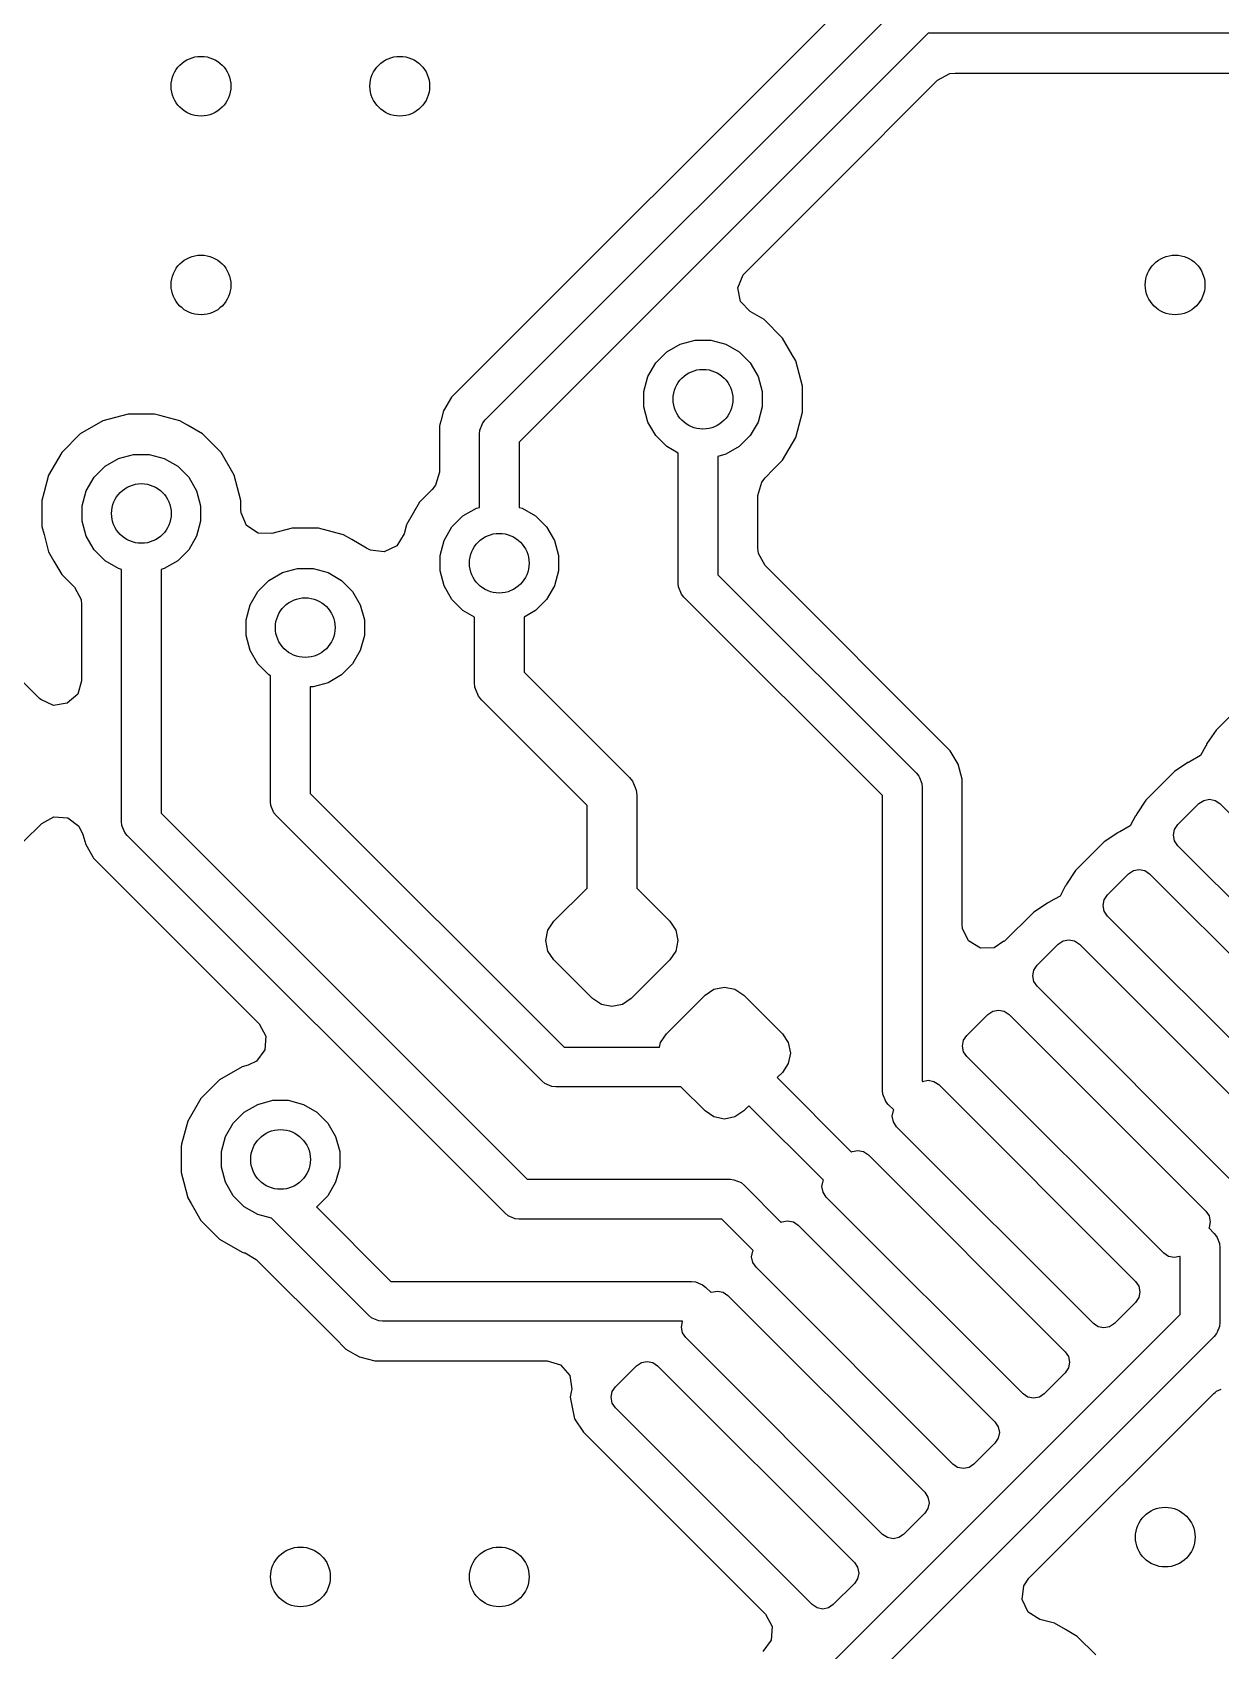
# Model space of a CAD drawing. Extents: x 2.65 to 6.49, y -4.64 to -1.62.
# Drawn here: x 5.6753 to 5.9106, y -2.9083 to -2.5878 of the extents above; entities that cross this region are included whole.
import ezdxf

# ---------------------------------------------------------------- set-up
doc = ezdxf.new("R2010")
doc.units = 0
doc.header["$MEASUREMENT"] = 0
doc.layers.add('BLACK', color=7, linetype='CONTINUOUS')

msp = doc.modelspace()

# ---------------------------------------------------------------- linework, layer by layer
at = {"layer": 'BLACK', "linetype": 'CONTINUOUS'}
for p, q in [((5.84379, -2.57452), (5.75825, -2.66006)), ((5.76493, -2.66454), (5.84827, -2.5812)), ((5.85268, -2.58793), (5.77165, -2.66896)), ((5.98825, -2.58793), (5.85268, -2.58793)), ((5.85452, -2.59725), (5.85694, -2.59593)), ((5.85694, -2.59593), (5.85798, -2.59582)), ((5.85798, -2.59582), (5.97669, -2.59582)), ((5.83356, -2.61822), (5.85452, -2.59725)), ((5.81639, -2.63539), (5.83356, -2.61822)), ((5.81498, -2.63837), (5.816, -2.63582)), ((5.816, -2.63582), (5.81639, -2.63539)), ((5.8155, -2.64107), (5.81498, -2.63837)), ((5.8174, -2.64307), (5.8155, -2.64107)), ((5.82017, -2.64467), (5.8174, -2.64307)), ((5.82384, -2.64833), (5.82017, -2.64467)), ((5.82017, -2.64467), (5.82017, -2.64467)), ((5.82017, -2.64467), (5.82017, -2.64467)), ((5.80088, -2.65106), (5.80355, -2.64952)), ((5.80355, -2.64952), (5.80653, -2.64872)), ((5.80653, -2.64872), (5.80961, -2.64872)), ((5.80961, -2.64872), (5.81259, -2.64952)), ((5.81259, -2.64952), (5.81526, -2.65106)), ((5.82575, -2.65164), (5.82384, -2.64833)), ((5.79716, -2.65591), (5.7987, -2.65324)), ((5.7987, -2.65324), (5.80088, -2.65106)), ((5.81526, -2.65106), (5.81744, -2.65324)), ((5.81744, -2.65324), (5.81898, -2.65591)), ((5.82625, -2.65251), (5.82575, -2.65164)), ((5.82643, -2.65283), (5.82625, -2.65251)), ((5.82778, -2.65784), (5.82643, -2.65283)), ((5.79636, -2.65889), (5.79716, -2.65591)), ((5.81898, -2.65591), (5.81978, -2.65889)), ((5.75825, -2.66006), (5.75669, -2.66276)), ((5.75825, -2.66006), (5.75825, -2.66006)), ((5.79636, -2.66197), (5.79636, -2.65889)), ((5.81978, -2.65889), (5.81978, -2.66197)), ((5.82778, -2.66303), (5.82778, -2.65784)), ((5.69426, -2.66337), (5.68924, -2.66471)), ((5.69944, -2.66337), (5.69426, -2.66337)), ((5.70052, -2.66365), (5.69944, -2.66337)), ((5.70446, -2.66471), (5.70052, -2.66365)), ((5.75669, -2.66276), (5.75615, -2.66476)), ((5.75669, -2.66276), (5.75669, -2.66276)), ((5.79716, -2.66495), (5.79636, -2.66197)), ((5.81978, -2.66197), (5.81898, -2.66495)), ((5.82643, -2.66804), (5.82778, -2.66303)), ((5.68924, -2.66471), (5.68475, -2.6673)), ((5.706, -2.6656), (5.70446, -2.66471)), ((5.70895, -2.6673), (5.706, -2.6656)), ((5.75597, -2.66547), (5.75589, -2.66577)), ((5.75589, -2.66577), (5.75589, -2.67486)), ((5.75615, -2.66476), (5.75597, -2.66547)), ((5.76378, -2.66733), (5.76386, -2.66656)), ((5.76386, -2.66656), (5.76444, -2.66514)), ((5.76444, -2.66514), (5.76493, -2.66454)), ((5.7987, -2.66762), (5.79716, -2.66495)), ((5.81898, -2.66495), (5.81744, -2.66762)), ((5.68475, -2.6673), (5.68108, -2.67097)), ((5.68475, -2.6673), (5.68475, -2.6673)), ((5.71262, -2.67097), (5.70895, -2.6673)), ((5.76378, -2.68185), (5.76378, -2.66733)), ((5.77165, -2.66896), (5.77165, -2.68185)), ((5.80088, -2.6698), (5.7987, -2.66762)), ((5.80315, -2.67111), (5.80088, -2.6698)), ((5.81526, -2.6698), (5.81259, -2.67135)), ((5.81744, -2.66762), (5.81526, -2.6698)), ((5.82384, -2.67253), (5.82643, -2.66804)), ((5.68108, -2.67097), (5.67849, -2.67547)), ((5.68108, -2.67097), (5.68108, -2.67097)), ((5.68966, -2.6737), (5.69233, -2.67216)), ((5.69233, -2.67216), (5.69531, -2.67136)), ((5.69531, -2.67136), (5.69839, -2.67136)), ((5.69839, -2.67136), (5.70137, -2.67216)), ((5.70137, -2.67216), (5.70404, -2.6737)), ((5.71521, -2.67547), (5.71262, -2.67097)), ((5.80315, -2.69685), (5.80315, -2.67111)), ((5.81259, -2.67135), (5.81102, -2.67176)), ((5.81102, -2.67176), (5.81102, -2.69522)), ((5.82205, -2.67432), (5.82384, -2.67253)), ((5.67849, -2.67547), (5.6776, -2.67877)), ((5.68594, -2.67855), (5.68748, -2.67588)), ((5.68748, -2.67588), (5.68966, -2.6737)), ((5.70404, -2.6737), (5.70622, -2.67588)), ((5.70622, -2.67588), (5.70776, -2.67855)), ((5.71656, -2.68048), (5.71521, -2.67547)), ((5.75589, -2.67486), (5.75511, -2.67749)), ((5.81969, -2.67684), (5.82035, -2.67602)), ((5.82035, -2.67602), (5.82205, -2.67432)), ((5.6776, -2.67877), (5.67715, -2.68048)), ((5.68514, -2.68153), (5.68594, -2.67855)), ((5.70776, -2.67855), (5.70856, -2.68153)), ((5.75446, -2.67831), (5.75195, -2.68081)), ((5.75511, -2.67749), (5.75446, -2.67831)), ((5.81892, -2.67948), (5.81969, -2.67684)), ((5.81892, -2.68993), (5.81892, -2.67948)), ((5.67715, -2.68048), (5.67715, -2.68567)), ((5.68514, -2.68461), (5.68514, -2.68153)), ((5.70856, -2.68153), (5.70856, -2.68461)), ((5.71656, -2.68233), (5.71656, -2.68048)), ((5.71656, -2.68048), (5.71656, -2.68048)), ((5.71659, -2.68291), (5.71656, -2.68233)), ((5.71767, -2.68544), (5.71659, -2.68291)), ((5.75195, -2.68081), (5.74943, -2.68518)), ((5.76053, -2.68354), (5.7632, -2.682)), ((5.7632, -2.682), (5.76378, -2.68185)), ((5.77165, -2.68185), (5.77224, -2.682)), ((5.77224, -2.682), (5.77491, -2.68354)), ((5.67715, -2.68567), (5.67757, -2.68726)), ((5.68594, -2.68759), (5.68514, -2.68461)), ((5.70856, -2.68461), (5.70776, -2.68759)), ((5.71995, -2.68698), (5.71767, -2.68544)), ((5.72671, -2.68598), (5.7227, -2.68705)), ((5.7319, -2.68598), (5.72671, -2.68598)), ((5.72671, -2.68598), (5.72671, -2.68598)), ((5.73362, -2.68644), (5.7319, -2.68598)), ((5.74935, -2.68531), (5.74887, -2.68713)), ((5.74943, -2.68518), (5.74935, -2.68531)), ((5.7568, -2.68839), (5.75835, -2.68572)), ((5.75835, -2.68572), (5.76053, -2.68354)), ((5.77491, -2.68354), (5.77709, -2.68572)), ((5.77709, -2.68572), (5.77863, -2.68839)), ((5.67757, -2.68726), (5.67849, -2.69068)), ((5.68748, -2.69026), (5.68594, -2.68759)), ((5.70776, -2.68759), (5.70622, -2.69026)), ((5.7227, -2.68705), (5.71995, -2.68698)), ((5.73691, -2.68732), (5.73362, -2.68644)), ((5.7385, -2.68824), (5.73691, -2.68732)), ((5.7414, -2.68991), (5.7385, -2.68824)), ((5.74887, -2.68713), (5.74743, -2.68948)), ((5.75601, -2.69137), (5.7568, -2.68839)), ((5.77863, -2.68839), (5.77943, -2.69137)), ((5.67849, -2.69068), (5.67954, -2.69249)), ((5.67954, -2.69249), (5.68108, -2.69517)), ((5.68966, -2.69244), (5.68748, -2.69026)), ((5.69233, -2.69398), (5.68966, -2.69244)), ((5.70404, -2.69244), (5.70137, -2.69398)), ((5.70622, -2.69026), (5.70404, -2.69244)), ((5.74168, -2.69007), (5.7414, -2.68991)), ((5.7414, -2.68991), (5.7414, -2.68991)), ((5.74169, -2.69004), (5.74168, -2.69007)), ((5.74223, -2.69036), (5.74169, -2.69004)), ((5.74496, -2.69068), (5.74223, -2.69036)), ((5.74743, -2.68948), (5.74496, -2.69068)), ((5.75601, -2.69446), (5.75601, -2.69137)), ((5.77943, -2.69137), (5.77943, -2.69446)), ((5.81903, -2.69097), (5.81892, -2.68993)), ((5.82035, -2.69338), (5.81903, -2.69097)), ((5.68108, -2.69517), (5.68108, -2.69517)), ((5.68108, -2.69517), (5.68359, -2.69768)), ((5.69291, -2.69414), (5.69233, -2.69398)), ((5.69291, -2.74409), (5.69291, -2.69414)), ((5.70137, -2.69398), (5.70079, -2.69414)), ((5.70079, -2.69414), (5.70079, -2.74246)), ((5.72211, -2.69631), (5.72478, -2.69477)), ((5.72478, -2.69477), (5.72776, -2.69397)), ((5.72776, -2.69397), (5.73084, -2.69397)), ((5.73084, -2.69397), (5.73382, -2.69477)), ((5.73382, -2.69477), (5.73649, -2.69631)), ((5.7568, -2.69743), (5.75601, -2.69446)), ((5.77943, -2.69446), (5.77863, -2.69743)), ((5.81102, -2.69522), (5.85034, -2.73453)), ((5.85702, -2.73005), (5.82035, -2.69338)), ((5.68359, -2.69768), (5.68491, -2.70009)), ((5.71839, -2.70116), (5.71993, -2.69849)), ((5.71993, -2.69849), (5.72211, -2.69631)), ((5.73649, -2.69631), (5.73867, -2.69849)), ((5.73867, -2.69849), (5.74021, -2.70116)), ((5.75835, -2.7001), (5.7568, -2.69743)), ((5.77863, -2.69743), (5.77709, -2.7001)), ((5.80323, -2.69762), (5.80315, -2.69685)), ((5.80381, -2.69904), (5.80323, -2.69762)), ((5.68491, -2.70009), (5.68502, -2.70113)), ((5.68502, -2.70113), (5.68502, -2.71623)), ((5.71759, -2.70414), (5.71839, -2.70116)), ((5.74021, -2.70116), (5.74101, -2.70414)), ((5.76053, -2.70228), (5.75835, -2.7001)), ((5.77709, -2.7001), (5.77491, -2.70228)), ((5.8043, -2.69963), (5.80381, -2.69904)), ((5.84361, -2.73895), (5.8043, -2.69963)), ((5.71759, -2.70722), (5.71759, -2.70414)), ((5.74101, -2.70414), (5.74101, -2.70722)), ((5.7628, -2.70359), (5.76053, -2.70228)), ((5.7628, -2.71654), (5.7628, -2.70359)), ((5.77491, -2.70228), (5.77264, -2.70359)), ((5.77264, -2.70359), (5.77264, -2.7145)), ((5.71839, -2.7102), (5.71759, -2.70722)), ((5.74101, -2.70722), (5.74021, -2.7102)), ((5.71993, -2.71287), (5.71839, -2.7102)), ((5.74021, -2.7102), (5.73867, -2.71287)), ((5.72211, -2.71505), (5.71993, -2.71287)), ((5.72244, -2.71524), (5.72211, -2.71505)), ((5.73649, -2.71505), (5.73382, -2.71659)), ((5.73867, -2.71287), (5.73649, -2.71505)), ((5.77264, -2.7145), (5.79351, -2.73537)), ((5.67669, -2.71969), (5.67352, -2.71652)), ((5.68502, -2.71623), (5.68424, -2.71887)), ((5.72244, -2.74016), (5.72244, -2.71524)), ((5.73084, -2.71739), (5.73031, -2.71739)), ((5.73031, -2.71739), (5.73031, -2.73853)), ((5.73382, -2.71659), (5.73084, -2.71739)), ((5.76289, -2.7175), (5.7628, -2.71654)), ((5.76302, -2.71782), (5.76289, -2.7175)), ((5.76289, -2.7175), (5.76289, -2.7175)), ((5.76362, -2.71927), (5.76302, -2.71782)), ((5.67694, -2.71992), (5.67669, -2.71969)), ((5.67944, -2.72107), (5.67694, -2.71992)), ((5.68217, -2.72067), (5.67944, -2.72107)), ((5.68424, -2.71887), (5.68217, -2.72067)), ((5.76424, -2.72002), (5.76362, -2.71927)), ((5.76362, -2.71927), (5.76362, -2.71927)), ((5.78511, -2.74089), (5.76424, -2.72002)), ((5.91535, -2.72027), (5.90967, -2.72596)), ((5.90967, -2.72596), (5.90787, -2.72864)), ((5.90967, -2.72596), (5.90967, -2.72596)), ((5.85837, -2.7324), (5.85702, -2.73005)), ((5.85702, -2.73005), (5.85702, -2.73005)), ((5.90661, -2.73101), (5.90455, -2.73219)), ((5.90763, -2.72906), (5.90661, -2.73101)), ((5.90769, -2.72908), (5.90763, -2.72906)), ((5.90787, -2.72864), (5.90769, -2.72908)), ((5.85858, -2.73275), (5.85837, -2.7324)), ((5.85937, -2.7357), (5.85858, -2.73275)), ((5.90143, -2.73419), (5.89575, -2.73988)), ((5.90411, -2.7324), (5.90143, -2.73419)), ((5.90412, -2.73239), (5.90411, -2.7324)), ((5.90422, -2.73237), (5.90412, -2.73239)), ((5.90435, -2.7323), (5.90422, -2.73237)), ((5.90456, -2.73221), (5.90435, -2.7323)), ((5.90455, -2.73219), (5.90456, -2.73221)), ((5.79351, -2.73537), (5.79412, -2.73612)), ((5.79412, -2.73612), (5.79463, -2.73734)), ((5.79463, -2.73734), (5.79486, -2.73789)), ((5.85034, -2.73453), (5.85083, -2.73513)), ((5.85083, -2.73513), (5.85093, -2.73537)), ((5.85093, -2.73537), (5.85141, -2.73655)), ((5.85141, -2.73655), (5.85149, -2.73732)), ((5.85149, -2.73732), (5.85149, -2.7956)), ((5.85938, -2.73576), (5.85937, -2.7357)), ((5.85938, -2.76446), (5.85938, -2.73576)), ((5.72252, -2.74093), (5.72244, -2.74016)), ((5.73031, -2.73853), (5.78055, -2.78876)), ((5.79486, -2.73789), (5.79495, -2.73885)), ((5.79495, -2.73885), (5.79495, -2.75728)), ((5.84361, -2.79735), (5.84361, -2.73895)), ((5.89575, -2.73988), (5.89395, -2.74256)), ((5.90208, -2.7447), (5.90626, -2.74053)), ((5.90626, -2.74053), (5.90722, -2.73989)), ((5.90722, -2.73989), (5.90835, -2.73966)), ((5.90835, -2.73966), (5.90948, -2.73989)), ((5.90948, -2.73989), (5.91043, -2.74053)), ((5.91043, -2.74053), (5.94941, -2.7795)), ((5.67712, -2.74445), (5.67953, -2.74313)), ((5.67953, -2.74313), (5.68227, -2.74333)), ((5.68227, -2.74333), (5.68448, -2.74498)), ((5.70079, -2.74246), (5.77328, -2.81496)), ((5.7231, -2.74234), (5.72252, -2.74093)), ((5.72359, -2.74294), (5.7231, -2.74234)), ((5.77613, -2.79548), (5.72359, -2.74294)), ((5.78511, -2.75728), (5.78511, -2.74089)), ((5.89371, -2.74298), (5.89269, -2.74493)), ((5.89377, -2.743), (5.89371, -2.74298)), ((5.89395, -2.74256), (5.89377, -2.743)), ((5.67352, -2.74805), (5.67712, -2.74445)), ((5.68448, -2.74498), (5.68528, -2.74664)), ((5.68528, -2.74664), (5.68583, -2.74866)), ((5.69299, -2.74486), (5.69291, -2.74409)), ((5.69358, -2.74628), (5.69299, -2.74486)), ((5.69407, -2.74688), (5.69358, -2.74628)), ((5.76887, -2.82168), (5.69407, -2.74688)), ((5.8902, -2.74632), (5.88751, -2.74811)), ((5.8903, -2.74629), (5.8902, -2.74631)), ((5.8902, -2.74631), (5.8902, -2.74632)), ((5.89043, -2.74622), (5.8903, -2.74629)), ((5.89064, -2.74613), (5.89043, -2.74622)), ((5.89269, -2.74493), (5.89063, -2.74611)), ((5.89063, -2.74611), (5.89064, -2.74613)), ((5.90122, -2.74679), (5.90144, -2.74566)), ((5.90144, -2.74792), (5.90122, -2.74679)), ((5.90144, -2.74566), (5.90208, -2.7447)), ((5.68583, -2.74866), (5.68583, -2.74866)), ((5.68583, -2.74866), (5.68724, -2.75111)), ((5.88751, -2.74811), (5.88183, -2.75379)), ((5.90208, -2.74888), (5.90144, -2.74792)), ((5.94106, -2.78785), (5.90208, -2.74888)), ((5.68724, -2.75111), (5.68724, -2.75111)), ((5.68724, -2.75111), (5.68724, -2.75111)), ((5.68724, -2.75111), (5.68738, -2.75136)), ((5.68738, -2.75136), (5.68738, -2.75136)), ((5.68738, -2.75136), (5.7202, -2.78417)), ((5.88003, -2.75648), (5.87985, -2.75692)), ((5.88183, -2.75379), (5.88003, -2.75648)), ((5.88183, -2.75379), (5.88183, -2.75379)), ((5.88816, -2.75862), (5.89234, -2.75445)), ((5.89234, -2.75445), (5.8933, -2.7538)), ((5.8933, -2.7538), (5.89443, -2.75358)), ((5.89443, -2.75358), (5.89556, -2.7538)), ((5.89556, -2.7538), (5.89652, -2.75445)), ((5.89652, -2.75445), (5.93549, -2.79342)), ((5.77855, -2.76384), (5.78511, -2.75728)), ((5.79495, -2.75728), (5.80152, -2.76384)), ((5.87877, -2.75885), (5.87671, -2.76002)), ((5.87979, -2.7569), (5.87877, -2.75885)), ((5.87985, -2.75692), (5.87979, -2.7569)), ((5.8873, -2.76071), (5.88752, -2.75958)), ((5.88752, -2.75958), (5.88816, -2.75862)), ((5.87359, -2.76203), (5.86774, -2.76788)), ((5.87628, -2.76024), (5.87359, -2.76203)), ((5.87638, -2.76021), (5.87628, -2.76023)), ((5.87628, -2.76023), (5.87628, -2.76024)), ((5.87651, -2.76014), (5.87638, -2.76021)), ((5.87672, -2.76005), (5.87651, -2.76014)), ((5.87671, -2.76002), (5.87672, -2.76005)), ((5.88752, -2.76184), (5.8873, -2.76071)), ((5.88816, -2.7628), (5.88752, -2.76184)), ((5.92714, -2.80177), (5.88816, -2.7628)), ((5.77696, -2.76767), (5.77737, -2.7656)), ((5.77737, -2.7656), (5.77855, -2.76384)), ((5.80152, -2.76384), (5.80269, -2.7656)), ((5.80269, -2.7656), (5.8031, -2.76767)), ((5.85945, -2.76528), (5.85938, -2.76446)), ((5.86066, -2.76775), (5.85945, -2.76528)), ((5.77737, -2.76974), (5.77696, -2.76767)), ((5.8031, -2.76767), (5.80269, -2.76974)), ((5.86301, -2.76918), (5.86066, -2.76775)), ((5.86576, -2.7691), (5.86301, -2.76918)), ((5.86766, -2.76781), (5.86576, -2.7691)), ((5.86774, -2.76788), (5.86766, -2.76781)), ((5.87424, -2.77254), (5.87842, -2.76836)), ((5.87842, -2.76836), (5.87938, -2.76772)), ((5.87938, -2.76772), (5.88051, -2.7675)), ((5.88051, -2.7675), (5.88164, -2.76772)), ((5.88164, -2.76772), (5.8826, -2.76836)), ((5.8826, -2.76836), (5.92157, -2.80734)), ((5.77855, -2.7715), (5.77737, -2.76974)), ((5.7862, -2.77915), (5.77855, -2.7715)), ((5.80152, -2.7715), (5.79386, -2.77915)), ((5.80269, -2.76974), (5.80152, -2.7715)), ((5.8736, -2.7735), (5.87424, -2.77254)), ((5.87338, -2.77463), (5.8736, -2.7735)), ((5.8736, -2.77576), (5.87338, -2.77463)), ((5.87424, -2.77672), (5.8736, -2.77576)), ((5.78796, -2.78033), (5.7862, -2.77915)), ((5.79386, -2.77915), (5.7921, -2.78033)), ((5.80082, -2.78611), (5.80847, -2.77846)), ((5.80847, -2.77846), (5.81023, -2.77728)), ((5.81023, -2.77728), (5.8123, -2.77687)), ((5.8123, -2.77687), (5.81437, -2.77728)), ((5.81437, -2.77728), (5.81613, -2.77846)), ((5.81613, -2.77846), (5.82379, -2.78611)), ((5.91322, -2.81569), (5.87424, -2.77672)), ((5.79003, -2.78074), (5.78796, -2.78033)), ((5.7921, -2.78033), (5.79003, -2.78074)), ((5.86032, -2.78646), (5.8645, -2.78228)), ((5.8645, -2.78228), (5.86546, -2.78164)), ((5.86546, -2.78164), (5.86659, -2.78142)), ((5.86659, -2.78142), (5.86772, -2.78164)), ((5.86772, -2.78164), (5.86868, -2.78228)), ((5.86868, -2.78228), (5.90765, -2.82126)), ((5.7202, -2.78417), (5.72151, -2.78659)), ((5.72151, -2.78659), (5.72132, -2.78933)), ((5.78055, -2.78876), (5.79947, -2.78876)), ((5.79947, -2.78876), (5.79965, -2.78787)), ((5.79965, -2.78787), (5.80082, -2.78611)), ((5.82379, -2.78611), (5.82496, -2.78787)), ((5.82496, -2.78787), (5.82537, -2.78994)), ((5.85946, -2.78855), (5.85968, -2.78742)), ((5.85968, -2.78968), (5.85946, -2.78855)), ((5.85968, -2.78742), (5.86032, -2.78646)), ((5.71967, -2.79153), (5.71801, -2.79234)), ((5.72132, -2.78933), (5.71967, -2.79153)), ((5.82537, -2.78994), (5.82496, -2.79201)), ((5.86032, -2.79064), (5.85968, -2.78968)), ((5.8993, -2.82961), (5.86032, -2.79064)), ((5.7168, -2.79266), (5.71231, -2.79526)), ((5.71801, -2.79234), (5.7168, -2.79266)), ((5.7168, -2.79266), (5.7168, -2.79266)), ((5.7168, -2.79266), (5.7168, -2.79266)), ((5.82379, -2.79377), (5.82274, -2.79481)), ((5.82274, -2.79481), (5.8375, -2.80957)), ((5.82496, -2.79201), (5.82379, -2.79377)), ((5.71231, -2.79526), (5.70864, -2.79892)), ((5.71231, -2.79526), (5.71231, -2.79526)), ((5.77673, -2.79597), (5.77613, -2.79548)), ((5.77815, -2.79656), (5.77673, -2.79597)), ((5.77891, -2.79663), (5.77815, -2.79656)), ((5.80368, -2.79663), (5.77891, -2.79663)), ((5.80847, -2.80142), (5.80368, -2.79663)), ((5.84369, -2.79812), (5.84361, -2.79735)), ((5.84428, -2.79954), (5.84369, -2.79812)), ((5.85149, -2.7956), (5.85154, -2.79556)), ((5.85154, -2.79556), (5.85267, -2.79534)), ((5.85267, -2.79534), (5.8538, -2.79556)), ((5.8538, -2.79556), (5.85476, -2.7962)), ((5.85476, -2.7962), (5.89373, -2.83518)), ((5.70864, -2.79892), (5.70605, -2.80342)), ((5.70864, -2.79892), (5.70864, -2.79892)), ((5.71722, -2.80165), (5.71989, -2.80011)), ((5.71989, -2.80011), (5.72287, -2.79931)), ((5.72287, -2.79931), (5.72595, -2.79931)), ((5.72595, -2.79931), (5.72893, -2.80011)), ((5.72893, -2.80011), (5.7316, -2.80165)), ((5.81023, -2.8026), (5.80847, -2.80142)), ((5.81613, -2.80142), (5.81437, -2.8026)), ((5.81717, -2.80038), (5.81613, -2.80142)), ((5.83193, -2.81513), (5.81717, -2.80038)), ((5.84477, -2.80013), (5.84428, -2.79954)), ((5.84585, -2.80121), (5.84477, -2.80013)), ((5.84554, -2.80247), (5.84577, -2.80134)), ((5.84577, -2.80134), (5.84585, -2.80121)), ((5.70605, -2.80342), (5.70482, -2.80801)), ((5.7135, -2.8065), (5.71504, -2.80383)), ((5.71504, -2.80383), (5.71722, -2.80165)), ((5.7316, -2.80165), (5.73378, -2.80383)), ((5.73378, -2.80383), (5.73532, -2.8065)), ((5.8123, -2.80301), (5.81023, -2.8026)), ((5.81437, -2.8026), (5.8123, -2.80301)), ((5.84577, -2.8036), (5.84554, -2.80247)), ((5.84641, -2.80456), (5.84577, -2.8036)), ((5.88538, -2.84353), (5.84641, -2.80456)), ((5.70482, -2.80801), (5.7047, -2.80843)), ((5.7127, -2.80948), (5.7135, -2.8065)), ((5.73532, -2.8065), (5.73612, -2.80948)), ((5.7047, -2.80843), (5.7047, -2.81362)), ((5.7127, -2.81257), (5.7127, -2.80948)), ((5.73612, -2.80948), (5.73612, -2.81257)), ((5.8375, -2.80957), (5.83762, -2.80948)), ((5.83762, -2.80948), (5.83875, -2.80926)), ((5.83875, -2.80926), (5.83988, -2.80948)), ((5.83988, -2.80948), (5.84084, -2.81012)), ((5.84084, -2.81012), (5.87981, -2.8491)), ((5.7047, -2.81362), (5.70523, -2.81557)), ((5.7135, -2.81554), (5.7127, -2.81257)), ((5.73612, -2.81257), (5.73532, -2.81554)), ((5.70523, -2.81557), (5.70605, -2.81863)), ((5.71504, -2.81821), (5.7135, -2.81554)), ((5.73532, -2.81554), (5.73378, -2.81821)), ((5.77328, -2.81496), (5.81342, -2.81496)), ((5.81342, -2.81496), (5.81419, -2.81504)), ((5.81419, -2.81504), (5.81561, -2.81562)), ((5.81561, -2.81562), (5.81621, -2.81611)), ((5.81621, -2.81611), (5.82358, -2.82348)), ((5.83162, -2.81639), (5.83185, -2.81526)), ((5.83185, -2.81752), (5.83162, -2.81639)), ((5.83185, -2.81526), (5.83193, -2.81513)), ((5.83249, -2.81847), (5.83185, -2.81752)), ((5.70605, -2.81863), (5.7067, -2.81975)), ((5.7067, -2.81975), (5.70864, -2.82312)), ((5.71722, -2.82039), (5.71504, -2.81821)), ((5.71989, -2.82194), (5.71722, -2.82039)), ((5.7316, -2.82039), (5.73152, -2.82044)), ((5.73152, -2.82044), (5.74625, -2.83517)), ((5.73378, -2.81821), (5.7316, -2.82039)), ((5.87146, -2.85745), (5.83249, -2.81847)), ((5.70864, -2.82312), (5.71231, -2.82679)), ((5.72261, -2.82266), (5.71989, -2.82194)), ((5.74184, -2.84189), (5.72261, -2.82266)), ((5.76947, -2.82217), (5.76887, -2.82168)), ((5.77089, -2.82276), (5.76947, -2.82217)), ((5.77165, -2.82283), (5.77089, -2.82276)), ((5.81179, -2.82283), (5.77165, -2.82283)), ((5.81801, -2.82905), (5.81179, -2.82283)), ((5.82358, -2.82348), (5.8237, -2.8234)), ((5.8237, -2.8234), (5.82483, -2.82318)), ((5.82483, -2.82318), (5.82596, -2.8234)), ((5.82596, -2.8234), (5.82692, -2.82404)), ((5.82692, -2.82404), (5.86589, -2.86302)), ((5.90765, -2.82126), (5.90829, -2.82222)), ((5.90829, -2.82222), (5.90852, -2.82335)), ((5.90852, -2.82335), (5.90829, -2.82448)), ((5.71231, -2.82679), (5.7168, -2.82939)), ((5.90829, -2.82448), (5.90821, -2.8246)), ((5.90821, -2.8246), (5.90929, -2.82568)), ((5.90929, -2.82568), (5.90978, -2.82628)), ((5.90978, -2.82628), (5.90986, -2.82648)), ((5.90986, -2.82648), (5.91037, -2.8277)), ((5.7168, -2.82939), (5.7168, -2.82939)), ((5.7168, -2.82939), (5.71718, -2.82949)), ((5.71718, -2.82949), (5.7174, -2.82955)), ((5.7174, -2.82955), (5.71959, -2.83081)), ((5.8177, -2.83031), (5.81793, -2.82918)), ((5.81793, -2.83144), (5.8177, -2.83031)), ((5.81793, -2.82918), (5.81801, -2.82905)), ((5.90026, -2.83025), (5.8993, -2.82961)), ((5.90139, -2.83047), (5.90026, -2.83025)), ((5.90252, -2.83025), (5.90139, -2.83047)), ((5.90257, -2.83022), (5.90252, -2.83025)), ((5.90257, -2.84171), (5.90257, -2.83022)), ((5.91037, -2.8277), (5.91044, -2.82846)), ((5.91044, -2.82846), (5.91044, -2.84334)), ((5.71959, -2.83081), (5.73515, -2.84637)), ((5.81857, -2.83239), (5.81793, -2.83144)), ((5.85754, -2.87137), (5.81857, -2.83239)), ((5.74625, -2.83517), (5.80579, -2.83517)), ((5.80579, -2.83517), (5.80656, -2.83525)), ((5.80656, -2.83525), (5.80798, -2.83583)), ((5.80798, -2.83583), (5.80858, -2.83632)), ((5.80858, -2.83632), (5.80966, -2.8374)), ((5.89373, -2.83518), (5.89437, -2.83614)), ((5.89437, -2.83614), (5.8946, -2.83727)), ((5.80966, -2.8374), (5.80978, -2.83732)), ((5.80978, -2.83732), (5.81091, -2.8371)), ((5.81091, -2.8371), (5.81204, -2.83732)), ((5.81204, -2.83732), (5.813, -2.83796)), ((5.813, -2.83796), (5.85197, -2.87694)), ((5.89373, -2.83935), (5.88956, -2.84353)), ((5.89437, -2.8384), (5.89373, -2.83935)), ((5.8946, -2.83727), (5.89437, -2.8384)), ((5.74243, -2.84238), (5.74184, -2.84189)), ((5.74258, -2.84244), (5.74243, -2.84238)), ((5.74385, -2.84297), (5.74258, -2.84244)), ((5.74462, -2.84304), (5.74385, -2.84297)), ((5.80404, -2.84304), (5.74462, -2.84304)), ((5.80378, -2.84423), (5.80401, -2.8431)), ((5.80401, -2.8431), (5.80404, -2.84304)), ((5.82695, -2.91732), (5.90257, -2.84171)), ((5.73515, -2.84637), (5.73736, -2.84857)), ((5.80401, -2.84536), (5.80378, -2.84423)), ((5.80465, -2.84631), (5.80401, -2.84536)), ((5.84362, -2.88529), (5.80465, -2.84631)), ((5.90929, -2.84612), (5.83137, -2.92404)), ((5.88634, -2.84417), (5.88538, -2.84353)), ((5.88747, -2.84439), (5.88634, -2.84417)), ((5.8886, -2.84417), (5.88747, -2.84439)), ((5.88956, -2.84353), (5.8886, -2.84417)), ((5.90978, -2.84553), (5.90929, -2.84612)), ((5.9099, -2.84523), (5.90978, -2.84553)), ((5.91037, -2.84411), (5.9099, -2.84523)), ((5.91044, -2.84334), (5.91037, -2.84411)), ((5.73736, -2.84857), (5.73736, -2.84857)), ((5.73736, -2.84857), (5.73736, -2.84858)), ((5.73736, -2.84858), (5.73922, -2.84965)), ((5.73922, -2.84965), (5.74005, -2.85013)), ((5.87981, -2.8491), (5.88045, -2.85006)), ((5.74005, -2.85013), (5.74306, -2.85094)), ((5.74306, -2.85094), (5.77724, -2.85094)), ((5.77724, -2.85094), (5.77988, -2.85171)), ((5.77988, -2.85171), (5.78168, -2.85379)), ((5.79073, -2.85606), (5.7949, -2.85188)), ((5.7949, -2.85188), (5.79586, -2.85124)), ((5.79586, -2.85124), (5.79699, -2.85102)), ((5.79699, -2.85102), (5.79812, -2.85124)), ((5.79812, -2.85124), (5.79908, -2.85188)), ((5.79908, -2.85188), (5.83805, -2.89086)), ((5.88045, -2.85232), (5.87981, -2.85327)), ((5.88045, -2.85006), (5.88068, -2.85119)), ((5.88068, -2.85119), (5.88045, -2.85232)), ((5.78168, -2.85379), (5.78207, -2.85652)), ((5.79009, -2.85701), (5.79073, -2.85606)), ((5.87981, -2.85327), (5.87564, -2.85745)), ((5.78177, -2.8581), (5.78176, -2.85814)), ((5.78176, -2.85814), (5.78176, -2.85814)), ((5.78176, -2.85814), (5.7826, -2.86238)), ((5.78197, -2.85705), (5.78177, -2.8581)), ((5.78203, -2.85677), (5.78197, -2.85705)), ((5.78207, -2.85652), (5.78203, -2.85677)), ((5.78986, -2.85814), (5.79009, -2.85701)), ((5.79009, -2.85927), (5.78986, -2.85814)), ((5.79073, -2.86023), (5.79009, -2.85927)), ((5.87242, -2.85809), (5.87146, -2.85745)), ((5.87355, -2.85831), (5.87242, -2.85809)), ((5.87262, -2.89396), (5.90921, -2.85737)), ((5.87468, -2.85809), (5.87355, -2.85831)), ((5.87564, -2.85745), (5.87468, -2.85809)), ((5.90921, -2.85737), (5.90952, -2.85719)), ((5.90952, -2.85719), (5.90974, -2.85691)), ((5.90974, -2.85691), (5.91071, -2.85655)), ((5.7826, -2.86238), (5.78439, -2.86506)), ((5.8297, -2.89921), (5.79073, -2.86023)), ((5.78439, -2.86506), (5.78439, -2.86506)), ((5.78439, -2.86506), (5.82043, -2.9011)), ((5.86589, -2.86302), (5.86653, -2.86397)), ((5.86653, -2.86397), (5.86676, -2.8651)), ((5.86676, -2.8651), (5.86653, -2.86623)), ((5.86589, -2.86719), (5.86172, -2.87137)), ((5.86653, -2.86623), (5.86589, -2.86719)), ((5.8585, -2.87201), (5.85754, -2.87137)), ((5.85963, -2.87223), (5.8585, -2.87201)), ((5.86076, -2.87201), (5.85963, -2.87223)), ((5.86172, -2.87137), (5.86076, -2.87201)), ((5.85197, -2.87694), (5.85261, -2.87789)), ((5.85261, -2.87789), (5.85284, -2.87902)), ((5.85197, -2.88111), (5.8478, -2.88529)), ((5.85261, -2.88015), (5.85197, -2.88111)), ((5.85284, -2.87902), (5.85261, -2.88015)), ((5.84458, -2.88593), (5.84362, -2.88529)), ((5.84571, -2.88615), (5.84458, -2.88593)), ((5.84684, -2.88593), (5.84571, -2.88615)), ((5.8478, -2.88529), (5.84684, -2.88593)), ((5.83805, -2.89086), (5.83869, -2.89181)), ((5.83869, -2.89407), (5.83805, -2.89503)), ((5.83869, -2.89181), (5.83892, -2.89294)), ((5.83892, -2.89294), (5.83869, -2.89407)), ((5.87158, -2.89549), (5.87262, -2.89396)), ((5.83805, -2.89503), (5.83388, -2.89921)), ((5.87125, -2.89822), (5.87158, -2.89549)), ((5.83066, -2.89985), (5.8297, -2.89921)), ((5.83179, -2.90007), (5.83066, -2.89985)), ((5.83292, -2.89985), (5.83179, -2.90007)), ((5.83388, -2.89921), (5.83292, -2.89985)), ((5.87246, -2.90069), (5.87125, -2.89822)), ((5.8748, -2.90213), (5.87246, -2.90069)), ((5.82043, -2.9011), (5.82174, -2.90351)), ((5.82174, -2.90351), (5.82155, -2.90625)), ((5.87768, -2.9029), (5.8748, -2.90213)), ((5.87983, -2.90414), (5.87768, -2.9029)), ((5.88218, -2.90549), (5.87983, -2.90414)), ((5.82155, -2.90625), (5.8199, -2.90846)), ((5.88585, -2.90916), (5.88218, -2.90549))]:
    msp.add_line(p, q, dxfattribs=at)
at = {"layer": 'BLACK'}
for centre in [(5.70866, -2.59843), (5.74803, -2.59843), (5.70866, -2.6378), (5.90157, -2.6378), (5.80807, -2.66043), (5.69685, -2.68307), (5.76772, -2.69291), (5.7293, -2.70568), (5.72441, -2.81102), (5.89961, -2.88583), (5.72835, -2.8937), (5.76772, -2.8937)]:
    msp.add_circle(centre, 0.00591, dxfattribs=at)

doc.saveas('drawing.dxf')
